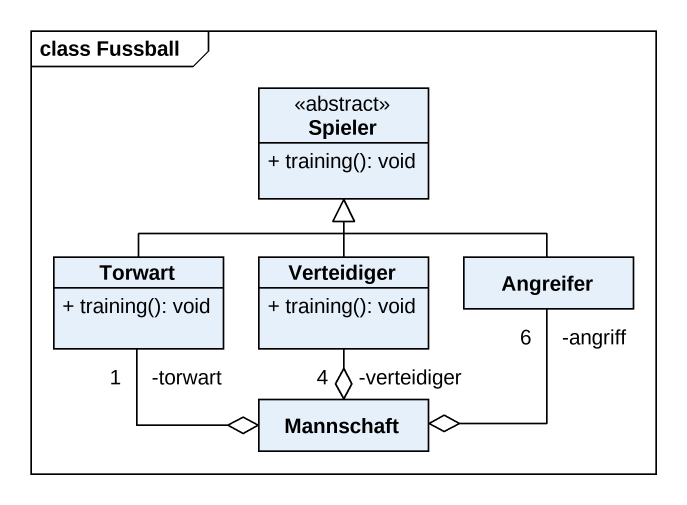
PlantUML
@startuml
mainframe class Fussball
hide circle
hide empty members
skinparam classAttributeIconSize 0
class Spieler <<abstract>> {
  + training(): void
}
class Torwart {
  + training(): void
}
class Verteidiger {
  + training(): void
}
class Angreifer
class Mannschaft
Torwart -up-|> Spieler
Torwart "-torwart\n1" -right-o Mannschaft
Verteidiger -up-|> Spieler
Verteidiger "-verteidiger\n4" --o Mannschaft
Angreifer -up-|> Spieler
Angreifer "-angriff\n6" --o Mannschaft
@enduml
